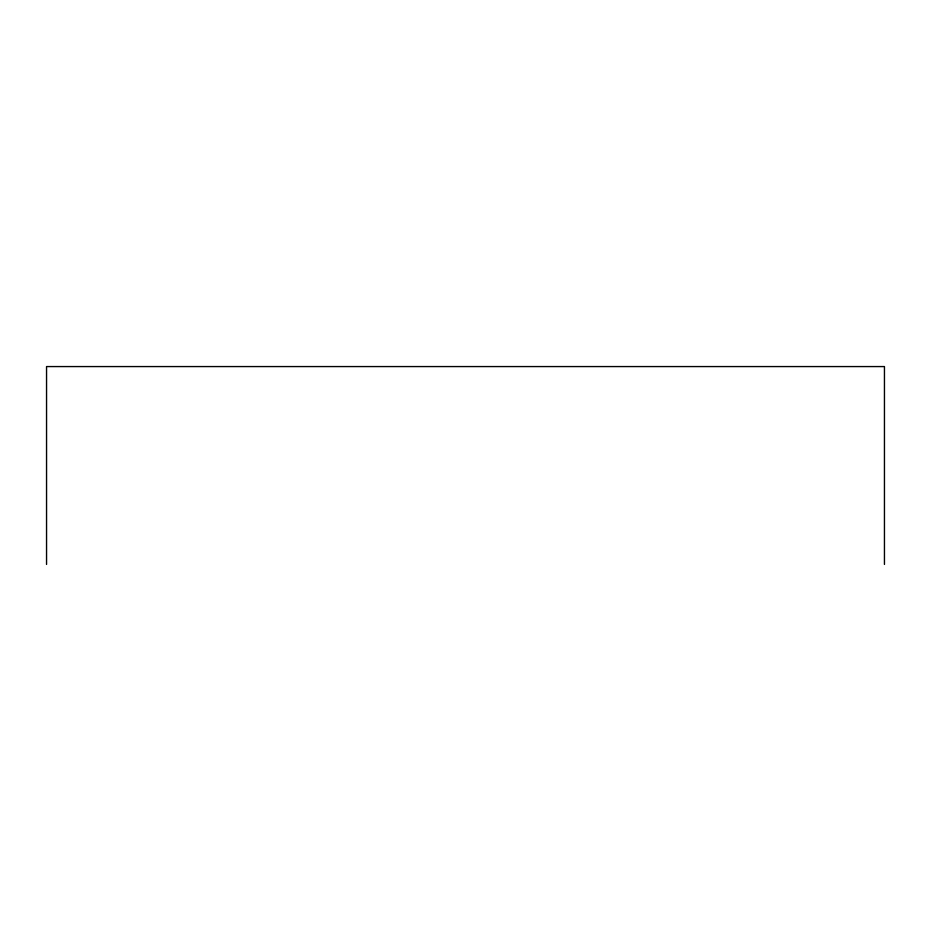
<?xml version="1.0" encoding="UTF-8"?>
<svg xmlns="http://www.w3.org/2000/svg" width="931" height="931" viewBox="0 0 931 931"><rect width="100%" height="100%" fill="white"/><g stroke="black" fill="none" stroke-linecap="round" stroke-linejoin="round"><path stroke-width="1.4" d="M884.45 564.43L884.45 366.57L46.55 366.57L46.55 564.43"/></g></svg>
